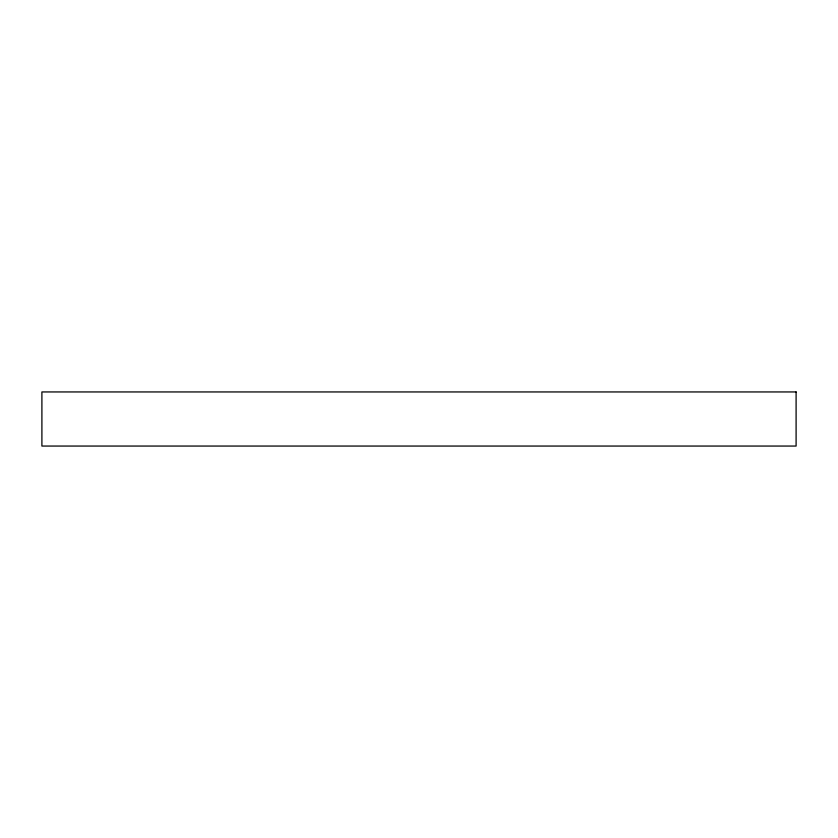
<?xml version="1.0" encoding="UTF-8"?>
<svg xmlns="http://www.w3.org/2000/svg" width="838" height="838" viewBox="0 0 838 838"><rect width="100%" height="100%" fill="white"/><g stroke="black" fill="none" stroke-linecap="round" stroke-linejoin="round"><path stroke-width="1.26" d="M796.1 391.943L41.9 391.943L41.9 446.057L796.1 446.057L796.1 391.943"/></g></svg>
